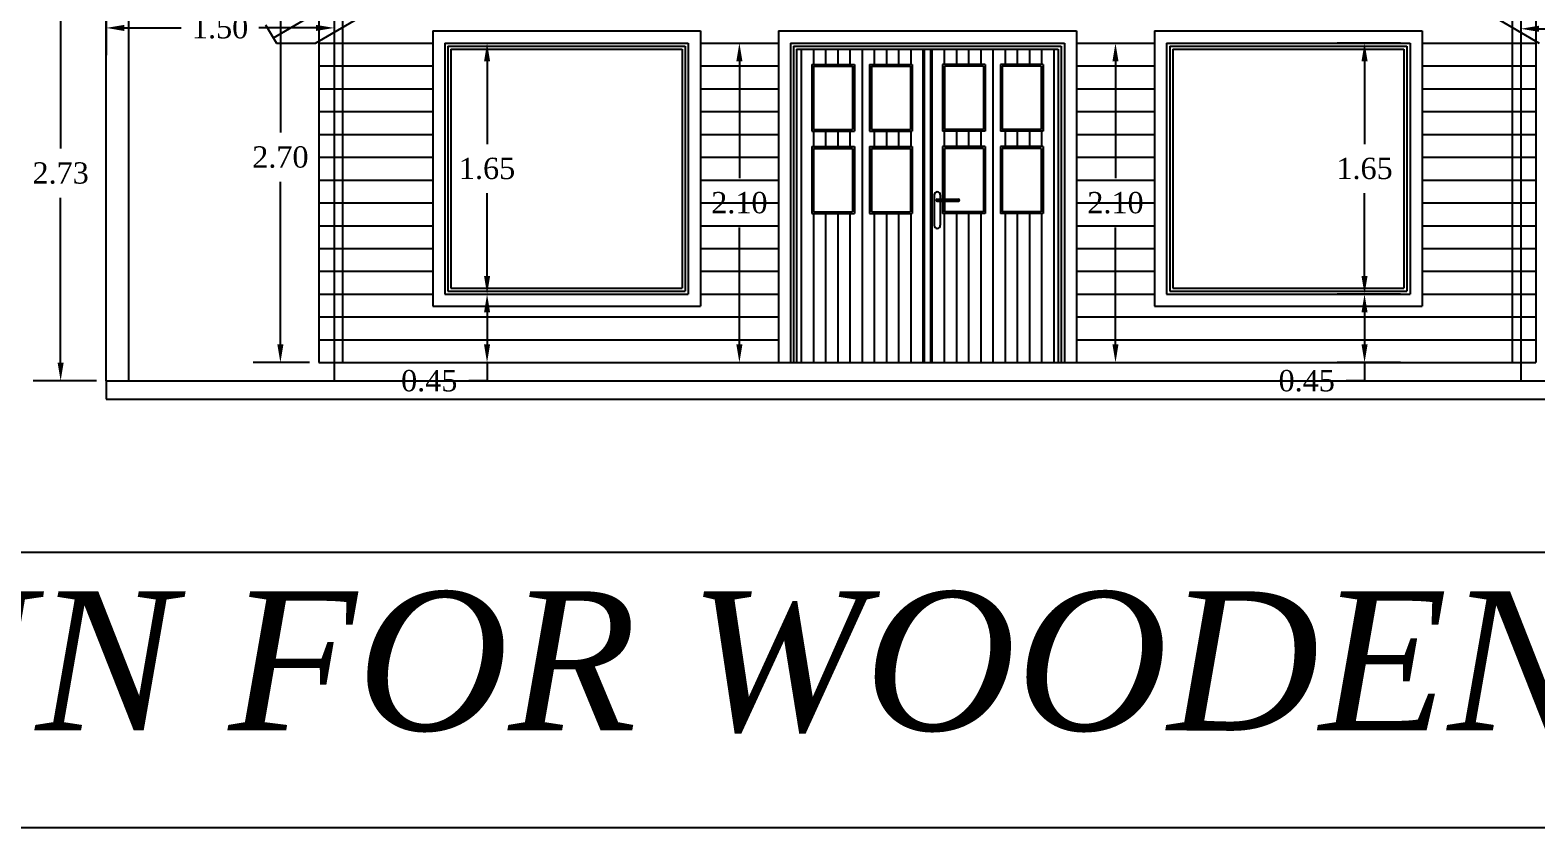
# Model space of a CAD drawing. Header units: inches. Extents: x 86794 to 87086, y 41803 to 41823.
# Drawn here: x 86949.76 to 86959.66, y 41805.02 to 41810.26 of the extents above; entities that cross this region are included whole.
import ezdxf

# ---------------------------------------------------------------- set-up
doc = ezdxf.new("R2010")
doc.units = ezdxf.units.IN
doc.header["$MEASUREMENT"] = 0
doc.styles.get("Standard").update_dxf_attribs({"font": 'times.ttf'})
doc.dimstyles.get("Standard").update_dxf_attribs({"dimtxt": 0.14, "dimasz": 0.12, "dimexe": 0.18, "dimexo": 0.0625, "dimgap": 0.09, "dimtad": 0, "dimtih": 1, "dimtoh": 1, "dimzin": 0, "dimdsep": 46, "dimtxsty": 'Standard', "dimcen": 0.09, "dimadec": 0, "dimazin": 0, "dimtfac": 1, "dimtofl": 0, "dimtmove": 0, "dimatfit": 3, "dimfxl": 1, "dimtolj": 1, "dimtzin": 0, "dimarcsym": 0})

# ---------------------------------------------------------------- blocks, each defined once
blk = doc.blocks.new('*D358')
at = {"color": 0, "lineweight": -2, "ltscale": 0.006, "transparency": 16777216}
for p, q in [((86951.6, 41810.7793), (86951.2288, 41810.7793)), ((86951.4088, 41810.6593), (86951.4088, 41809.5907)), ((86951.4088, 41808.1993), (86951.4088, 41809.2679)), ((86951.6, 41808.0793), (86951.2288, 41808.0793))]:
    blk.add_line(p, q, dxfattribs=at)
at = {"color": 0, "ltscale": 0.006, "transparency": 16777216}
for points in [[(86951.3888, 41810.6593), (86951.4288, 41810.6593), (86951.4088, 41810.7793)], [(86951.3888, 41808.1993), (86951.4288, 41808.1993), (86951.4088, 41808.0793)]]:
    blk.add_solid(points, dxfattribs=at)
at = {"layer": 'Defpoints', "color": 0, "ltscale": 0.006, "transparency": 16777216}
for p in [(86951.4088, 41810.7793), (86951.6625, 41810.7793), (86951.6625, 41808.0793)]:
    blk.add_point(p, dxfattribs=at)
at = {"color": 0, "ltscale": 0.006, "transparency": 16777216, "insert": (86951.4088, 41809.4293), "char_height": 0.14, "attachment_point": 5}
blk.add_mtext('\\A1;2.70', dxfattribs=at)
blk = doc.blocks.new('*D345')
at = {"color": 0, "lineweight": -2, "ltscale": 0.006, "transparency": 16777216}
for p, q in [((86950.2, 41810.6893), (86949.7843, 41810.6893)), ((86949.9643, 41810.5693), (86949.9643, 41809.4857)), ((86949.9643, 41808.0793), (86949.9643, 41809.1629)), ((86950.2, 41807.9593), (86949.7843, 41807.9593))]:
    blk.add_line(p, q, dxfattribs=at)
at = {"color": 0, "ltscale": 0.006, "transparency": 16777216}
for points in [[(86949.9443, 41810.5693), (86949.9843, 41810.5693), (86949.9643, 41810.6893)], [(86949.9443, 41808.0793), (86949.9843, 41808.0793), (86949.9643, 41807.9593)]]:
    blk.add_solid(points, dxfattribs=at)
at = {"layer": 'Defpoints', "color": 0, "ltscale": 0.006, "transparency": 16777216}
for p in [(86950.2625, 41810.6893), (86949.9643, 41807.9593), (86950.2625, 41807.9593)]:
    blk.add_point(p, dxfattribs=at)
at = {"color": 0, "ltscale": 0.006, "transparency": 16777216, "insert": (86949.9643, 41809.3243), "char_height": 0.14, "attachment_point": 5}
blk.add_mtext('\\A1;2.73', dxfattribs=at)
blk = doc.blocks.new('*D348')
at = {"color": 0, "lineweight": -2, "ltscale": 0.006, "transparency": 16777216}
for p, q in [((86950.2625, 41810.5668), (86950.2625, 41810.0988)), ((86951.7625, 41810.5668), (86951.7625, 41810.0988)), ((86950.3825, 41810.2788), (86950.7574, 41810.2788)), ((86951.6425, 41810.2788), (86951.2675, 41810.2788))]:
    blk.add_line(p, q, dxfattribs=at)
at = {"color": 0, "ltscale": 0.006, "transparency": 16777216}
for points in [[(86950.3825, 41810.2988), (86950.3825, 41810.2588), (86950.2625, 41810.2788)], [(86951.6425, 41810.2988), (86951.6425, 41810.2588), (86951.7625, 41810.2788)]]:
    blk.add_solid(points, dxfattribs=at)
at = {"layer": 'Defpoints', "color": 0, "ltscale": 0.006, "transparency": 16777216}
for p in [(86950.2625, 41810.6293), (86951.7625, 41810.6293), (86950.2625, 41810.2788)]:
    blk.add_point(p, dxfattribs=at)
at = {"color": 0, "ltscale": 0.006, "transparency": 16777216, "insert": (86951.0125, 41810.2788), "char_height": 0.14, "attachment_point": 5}
blk.add_mtext('\\A1;1.50', dxfattribs=at)
blk = doc.blocks.new('*D349')
at = {"color": 0, "lineweight": -2, "ltscale": 0.006, "transparency": 16777216}
for p, q in [((86952.5525, 41810.1793), (86952.9476, 41810.1793)), ((86952.7676, 41810.0593), (86952.7676, 41809.5157)), ((86952.7676, 41808.6493), (86952.7676, 41809.1929)), ((86952.5525, 41808.5293), (86952.9476, 41808.5293))]:
    blk.add_line(p, q, dxfattribs=at)
at = {"color": 0, "ltscale": 0.006, "transparency": 16777216}
for points in [[(86952.7476, 41810.0593), (86952.7876, 41810.0593), (86952.7676, 41810.1793)], [(86952.7476, 41808.6493), (86952.7876, 41808.6493), (86952.7676, 41808.5293)]]:
    blk.add_solid(points, dxfattribs=at)
at = {"layer": 'Defpoints', "color": 0, "ltscale": 0.006, "transparency": 16777216}
for p in [(86952.49, 41810.1793), (86952.49, 41808.5293), (86952.7676, 41808.5293)]:
    blk.add_point(p, dxfattribs=at)
at = {"color": 0, "ltscale": 0.006, "transparency": 16777216, "insert": (86952.7676, 41809.3543), "char_height": 0.14, "attachment_point": 5}
blk.add_mtext('\\A1;1.65', dxfattribs=at)
blk = doc.blocks.new('*D350')
at = {"color": 0, "lineweight": -2, "ltscale": 0.006, "transparency": 16777216}
for p, q in [((86952.5525, 41808.5293), (86952.9476, 41808.5293)), ((86952.7676, 41808.4093), (86952.7676, 41808.1993)), ((86952.5525, 41808.0793), (86952.9476, 41808.0793)), ((86952.7676, 41808.0793), (86952.7676, 41807.9593)), ((86952.7676, 41807.9593), (86952.6476, 41807.9593))]:
    blk.add_line(p, q, dxfattribs=at)
at = {"color": 0, "ltscale": 0.006, "transparency": 16777216}
for points in [[(86952.7476, 41808.4093), (86952.7876, 41808.4093), (86952.7676, 41808.5293)], [(86952.7476, 41808.1993), (86952.7876, 41808.1993), (86952.7676, 41808.0793)]]:
    blk.add_solid(points, dxfattribs=at)
at = {"layer": 'Defpoints', "color": 0, "ltscale": 0.006, "transparency": 16777216}
for p in [(86952.49, 41808.5293), (86952.49, 41808.0793), (86952.7676, 41808.0793)]:
    blk.add_point(p, dxfattribs=at)
at = {"color": 0, "ltscale": 0.006, "transparency": 16777216, "insert": (86952.3873, 41807.9593), "char_height": 0.14, "attachment_point": 5}
blk.add_mtext('\\A1;0.45', dxfattribs=at)
blk = doc.blocks.new('*D351')
at = {"color": 0, "lineweight": -2, "ltscale": 0.006, "transparency": 16777216}
for p, q in [((86954.4887, 41810.1793), (86954.6062, 41810.1793)), ((86954.4262, 41810.0593), (86954.4262, 41809.2907)), ((86954.4262, 41808.1993), (86954.4262, 41808.9679)), ((86954.4887, 41808.0793), (86954.6062, 41808.0793))]:
    blk.add_line(p, q, dxfattribs=at)
at = {"color": 0, "ltscale": 0.006, "transparency": 16777216}
for points in [[(86954.4062, 41810.0593), (86954.4462, 41810.0593), (86954.4262, 41810.1793)], [(86954.4062, 41808.1993), (86954.4462, 41808.1993), (86954.4262, 41808.0793)]]:
    blk.add_solid(points, dxfattribs=at)
at = {"layer": 'Defpoints', "color": 0, "ltscale": 0.006, "transparency": 16777216}
for p in [(86954.4262, 41810.1793), (86954.4262, 41808.0793), (86954.4262, 41808.0793)]:
    blk.add_point(p, dxfattribs=at)
at = {"color": 0, "ltscale": 0.006, "transparency": 16777216, "insert": (86954.4262, 41809.1293), "char_height": 0.14, "attachment_point": 5}
blk.add_mtext('\\A1;2.10', dxfattribs=at)
blk = doc.blocks.new('*D352')
at = {"color": 0, "lineweight": -2, "ltscale": 0.006, "transparency": 16777216}
for p, q in [((86956.9612, 41810.1793), (86957.0787, 41810.1793)), ((86956.8987, 41810.0593), (86956.8987, 41809.2907)), ((86956.8987, 41808.1993), (86956.8987, 41808.9679)), ((86956.9612, 41808.0793), (86957.0787, 41808.0793))]:
    blk.add_line(p, q, dxfattribs=at)
at = {"color": 0, "ltscale": 0.006, "transparency": 16777216}
for points in [[(86956.8787, 41810.0593), (86956.9187, 41810.0593), (86956.8987, 41810.1793)], [(86956.8787, 41808.1993), (86956.9187, 41808.1993), (86956.8987, 41808.0793)]]:
    blk.add_solid(points, dxfattribs=at)
at = {"layer": 'Defpoints', "color": 0, "ltscale": 0.006, "transparency": 16777216}
for p in [(86956.8987, 41810.1793), (86956.8987, 41808.0793), (86956.8987, 41808.0793)]:
    blk.add_point(p, dxfattribs=at)
at = {"color": 0, "ltscale": 0.006, "transparency": 16777216, "insert": (86956.8987, 41809.1293), "char_height": 0.14, "attachment_point": 5}
blk.add_mtext('\\A1;2.10', dxfattribs=at)
blk = doc.blocks.new('*D353')
at = {"color": 0, "lineweight": -2, "ltscale": 0.006, "transparency": 16777216}
for p, q in [((86958.7725, 41810.1793), (86958.3561, 41810.1793)), ((86958.5361, 41810.0593), (86958.5361, 41809.5157)), ((86958.5361, 41808.6493), (86958.5361, 41809.1929)), ((86958.7725, 41808.5293), (86958.3561, 41808.5293))]:
    blk.add_line(p, q, dxfattribs=at)
at = {"color": 0, "ltscale": 0.006, "transparency": 16777216}
for points in [[(86958.5161, 41810.0593), (86958.5561, 41810.0593), (86958.5361, 41810.1793)], [(86958.5161, 41808.6493), (86958.5561, 41808.6493), (86958.5361, 41808.5293)]]:
    blk.add_solid(points, dxfattribs=at)
at = {"layer": 'Defpoints', "color": 0, "ltscale": 0.006, "transparency": 16777216}
for p in [(86958.835, 41810.1793), (86958.5361, 41808.5293), (86958.835, 41808.5293)]:
    blk.add_point(p, dxfattribs=at)
at = {"color": 0, "ltscale": 0.006, "transparency": 16777216, "insert": (86958.5361, 41809.3543), "char_height": 0.14, "attachment_point": 5}
blk.add_mtext('\\A1;1.65', dxfattribs=at)
blk = doc.blocks.new('*D354')
at = {"color": 0, "lineweight": -2, "ltscale": 0.006, "transparency": 16777216}
for p, q in [((86958.7725, 41808.5293), (86958.3561, 41808.5293)), ((86958.5361, 41808.4093), (86958.5361, 41808.1993)), ((86958.7725, 41808.0793), (86958.3561, 41808.0793)), ((86958.5361, 41808.0793), (86958.5361, 41807.9593)), ((86958.5361, 41807.9593), (86958.4161, 41807.9593))]:
    blk.add_line(p, q, dxfattribs=at)
at = {"color": 0, "ltscale": 0.006, "transparency": 16777216}
for points in [[(86958.5161, 41808.4093), (86958.5561, 41808.4093), (86958.5361, 41808.5293)], [(86958.5161, 41808.1993), (86958.5561, 41808.1993), (86958.5361, 41808.0793)]]:
    blk.add_solid(points, dxfattribs=at)
at = {"layer": 'Defpoints', "color": 0, "ltscale": 0.006, "transparency": 16777216}
for p in [(86958.835, 41808.5293), (86958.5361, 41808.0793), (86958.835, 41808.0793)]:
    blk.add_point(p, dxfattribs=at)
at = {"color": 0, "ltscale": 0.006, "transparency": 16777216, "insert": (86958.1558, 41807.9593), "char_height": 0.14, "attachment_point": 5}
blk.add_mtext('\\A1;0.45', dxfattribs=at)
blk = doc.blocks.new('*D363')
at = {"color": 0, "lineweight": -2, "ltscale": 0.006, "transparency": 16777216}
for p, q in [((86959.5625, 41810.5668), (86959.5625, 41810.0932)), ((86961.0625, 41810.5668), (86961.0625, 41810.0932)), ((86959.6825, 41810.2732), (86960.0574, 41810.2732)), ((86960.9425, 41810.2732), (86960.5675, 41810.2732))]:
    blk.add_line(p, q, dxfattribs=at)
at = {"color": 0, "ltscale": 0.006, "transparency": 16777216}
for points in [[(86959.6825, 41810.2932), (86959.6825, 41810.2532), (86959.5625, 41810.2732)], [(86960.9425, 41810.2932), (86960.9425, 41810.2532), (86961.0625, 41810.2732)]]:
    blk.add_solid(points, dxfattribs=at)
at = {"layer": 'Defpoints', "color": 0, "ltscale": 0.006, "transparency": 16777216}
for p in [(86959.5625, 41810.6293), (86961.0625, 41810.6293), (86961.0625, 41810.2732)]:
    blk.add_point(p, dxfattribs=at)
at = {"color": 0, "ltscale": 0.006, "transparency": 16777216, "insert": (86960.3125, 41810.2732), "char_height": 0.14, "attachment_point": 5}
blk.add_mtext('\\A1;1.50', dxfattribs=at)

msp = doc.modelspace()

# ---------------------------------------------------------------- linework, layer by layer
at = {"ltscale": 0.006}
for p, q in [((86951.6625, 41813.0293), (86951.6625, 41808.0793)), ((86951.7625, 41813.0293), (86951.7625, 41808.0793)), ((86951.8175, 41813.0293), (86951.8175, 41808.0793)), ((86959.5075, 41813.0293), (86959.5075, 41808.0793)), ((86959.5625, 41813.0293), (86959.5625, 41808.0793)), ((86959.6625, 41813.0293), (86959.6625, 41808.0793)), ((86951.3625, 41810.213), (86955.6625, 41812.7293)), ((86951.6401, 41810.1785), (86955.6625, 41812.5323)), ((86955.6625, 41812.5323), (86959.6849, 41810.1785)), ((86950.2625, 41807.9593), (86950.2625, 41810.6893)), ((86950.4125, 41807.9593), (86950.4125, 41810.6893)), ((86951.3119, 41810.2993), (86951.3827, 41810.1785)), ((86951.3827, 41810.1785), (86951.6401, 41810.1785)), ((86951.6625, 41810.1793), (86952.41, 41810.1793)), ((86952.41, 41810.2593), (86952.41, 41808.4493)), ((86952.41, 41810.2593), (86954.17, 41810.2593)), ((86952.49, 41810.1793), (86952.49, 41808.5293)), ((86952.49, 41810.1793), (86954.09, 41810.1793)), ((86954.09, 41810.1793), (86954.09, 41808.5293)), ((86954.17, 41810.2593), (86954.17, 41808.4493)), ((86954.17, 41810.1793), (86954.6825, 41810.1793)), ((86954.6825, 41810.2593), (86954.6825, 41808.0793)), ((86954.6825, 41810.2593), (86956.6425, 41810.2593)), ((86954.7625, 41810.1793), (86954.7625, 41808.0793)), ((86954.7625, 41810.1793), (86956.5625, 41810.1793)), ((86956.5625, 41810.1793), (86956.5625, 41808.0793)), ((86956.6425, 41810.2593), (86956.6425, 41808.0793)), ((86956.6425, 41810.1793), (86957.155, 41810.1793)), ((86957.155, 41810.2593), (86957.155, 41808.4493)), ((86957.155, 41810.2593), (86958.915, 41810.2593)), ((86957.235, 41810.1793), (86957.235, 41808.5293)), ((86957.235, 41810.1793), (86958.835, 41810.1793)), ((86958.835, 41810.1793), (86958.835, 41808.5293)), ((86958.915, 41810.2593), (86958.915, 41808.4493)), ((86958.915, 41810.1793), (86959.6625, 41810.1793)), ((86952.51, 41810.1593), (86952.51, 41808.5493)), ((86952.51, 41810.1593), (86954.07, 41810.1593)), ((86952.53, 41810.1393), (86952.53, 41808.5693)), ((86952.53, 41810.1393), (86954.05, 41810.1393)), ((86954.05, 41810.1393), (86954.05, 41808.5693)), ((86954.07, 41810.1593), (86954.07, 41808.5493)), ((86954.7825, 41810.1593), (86954.7825, 41808.0793)), ((86954.7825, 41810.1593), (86956.5425, 41810.1593)), ((86954.8025, 41810.1393), (86954.8025, 41808.0793)), ((86954.8025, 41810.1393), (86956.5225, 41810.1393)), ((86955.6375, 41810.1393), (86955.6375, 41808.0793)), ((86955.6385, 41810.1393), (86955.6385, 41808.0793)), ((86955.6395, 41810.1393), (86955.6395, 41808.0793)), ((86955.6405, 41810.1393), (86955.6405, 41808.0793)), ((86955.6415, 41810.1393), (86955.6415, 41808.0793)), ((86955.6835, 41810.1393), (86955.6835, 41808.0793)), ((86955.6845, 41810.1393), (86955.6845, 41808.0793)), ((86955.6855, 41810.1393), (86955.6855, 41808.0793)), ((86955.6865, 41810.1393), (86955.6865, 41808.0793)), ((86955.6875, 41810.1393), (86955.6875, 41808.0793)), ((86956.5225, 41810.1393), (86956.5225, 41808.0793)), ((86956.5425, 41810.1593), (86956.5425, 41808.0793)), ((86957.255, 41810.1593), (86957.255, 41808.5493)), ((86957.255, 41810.1593), (86958.815, 41810.1593)), ((86957.275, 41810.1393), (86957.275, 41808.5693)), ((86957.275, 41810.1393), (86958.795, 41810.1393)), ((86958.795, 41810.1393), (86958.795, 41808.5693)), ((86958.815, 41810.1593), (86958.815, 41808.5493)), ((86951.6625, 41810.0293), (86952.41, 41810.0293)), ((86954.17, 41810.0293), (86954.6825, 41810.0293)), ((86954.9025, 41810.0393), (86954.9025, 41809.5993)), ((86954.9025, 41810.0393), (86955.1825, 41810.0393)), ((86954.9145, 41810.0273), (86954.9145, 41809.6113)), ((86954.9145, 41810.0273), (86955.1705, 41810.0273)), ((86955.1705, 41810.0273), (86955.1705, 41809.6113)), ((86955.1825, 41810.0393), (86955.1825, 41809.5993)), ((86955.2825, 41810.0393), (86955.5625, 41810.0393)), ((86955.2825, 41810.0393), (86955.2825, 41809.5993)), ((86955.2945, 41810.0273), (86955.2945, 41809.6113)), ((86955.2945, 41810.0273), (86955.5505, 41810.0273)), ((86955.5505, 41810.0273), (86955.5505, 41809.6113)), ((86955.5625, 41810.0393), (86955.5625, 41809.5993)), ((86955.7625, 41810.0393), (86955.7625, 41809.5993)), ((86956.0425, 41810.0393), (86955.7625, 41810.0393)), ((86956.0305, 41810.0273), (86955.7745, 41810.0273)), ((86955.7745, 41810.0273), (86955.7745, 41809.6113)), ((86956.0305, 41810.0273), (86956.0305, 41809.6113)), ((86956.0425, 41810.0393), (86956.0425, 41809.5993)), ((86956.4225, 41810.0393), (86956.1425, 41810.0393)), ((86956.1425, 41810.0393), (86956.1425, 41809.5993)), ((86956.4105, 41810.0273), (86956.1545, 41810.0273)), ((86956.1545, 41810.0273), (86956.1545, 41809.6113)), ((86956.4105, 41810.0273), (86956.4105, 41809.6113)), ((86956.4225, 41810.0393), (86956.4225, 41809.5993)), ((86956.6425, 41810.0293), (86957.155, 41810.0293)), ((86958.915, 41810.0293), (86959.6625, 41810.0293)), ((86951.6625, 41809.8793), (86952.41, 41809.8793)), ((86954.17, 41809.8793), (86954.6825, 41809.8793)), ((86956.6425, 41809.8793), (86957.155, 41809.8793)), ((86958.915, 41809.8793), (86959.6625, 41809.8793)), ((86951.6625, 41809.7293), (86952.41, 41809.7293)), ((86954.17, 41809.7293), (86954.6825, 41809.7293)), ((86956.6425, 41809.7293), (86957.155, 41809.7293)), ((86958.915, 41809.7293), (86959.6625, 41809.7293)), ((86951.6625, 41809.5793), (86952.41, 41809.5793)), ((86954.17, 41809.5793), (86954.6825, 41809.5793)), ((86954.9025, 41809.5993), (86955.1825, 41809.5993)), ((86954.9145, 41809.6113), (86955.1705, 41809.6113)), ((86955.2825, 41809.5993), (86955.5625, 41809.5993)), ((86955.2945, 41809.6113), (86955.5505, 41809.6113)), ((86956.0425, 41809.5993), (86955.7625, 41809.5993)), ((86956.0305, 41809.6113), (86955.7745, 41809.6113)), ((86956.4225, 41809.5993), (86956.1425, 41809.5993)), ((86956.4105, 41809.6113), (86956.1545, 41809.6113)), ((86956.6425, 41809.5793), (86957.155, 41809.5793)), ((86958.915, 41809.5793), (86959.6625, 41809.5793)), ((86954.9025, 41809.4993), (86954.9025, 41809.0593)), ((86954.9025, 41809.4993), (86955.1825, 41809.4993)), ((86954.9145, 41809.4873), (86954.9145, 41809.0713)), ((86954.9145, 41809.4873), (86955.1705, 41809.4873)), ((86955.1705, 41809.4873), (86955.1705, 41809.0713)), ((86955.1825, 41809.4993), (86955.1825, 41809.0593)), ((86955.2825, 41809.4993), (86955.5625, 41809.4993)), ((86955.2825, 41809.4993), (86955.2825, 41809.0593)), ((86955.2945, 41809.4873), (86955.2945, 41809.0713)), ((86955.2945, 41809.4873), (86955.5505, 41809.4873)), ((86955.5505, 41809.4873), (86955.5505, 41809.0713)), ((86955.5625, 41809.4993), (86955.5625, 41809.0593)), ((86955.7625, 41809.4993), (86955.7625, 41809.1528)), ((86956.0425, 41809.4993), (86955.7625, 41809.4993)), ((86956.0305, 41809.4873), (86955.7745, 41809.4873)), ((86955.7745, 41809.4873), (86955.7745, 41809.1528)), ((86956.0305, 41809.4873), (86956.0305, 41809.0713)), ((86956.0425, 41809.4993), (86956.0425, 41809.0593)), ((86956.4225, 41809.4993), (86956.1425, 41809.4993)), ((86956.1425, 41809.4993), (86956.1425, 41809.0593)), ((86956.4105, 41809.4873), (86956.1545, 41809.4873)), ((86956.1545, 41809.4873), (86956.1545, 41809.0713)), ((86956.4105, 41809.4873), (86956.4105, 41809.0713)), ((86956.4225, 41809.4993), (86956.4225, 41809.0593)), ((86951.6625, 41809.4293), (86952.41, 41809.4293)), ((86954.17, 41809.4293), (86954.6825, 41809.4293)), ((86956.6425, 41809.4293), (86957.155, 41809.4293)), ((86958.915, 41809.4293), (86959.6625, 41809.4293)), ((86951.6625, 41809.2793), (86952.41, 41809.2793)), ((86954.17, 41809.2793), (86954.6825, 41809.2793)), ((86956.6425, 41809.2793), (86957.155, 41809.2793)), ((86958.915, 41809.2793), (86959.6625, 41809.2793)), ((86955.7069, 41809.1818), (86955.7069, 41808.9818)), ((86955.7469, 41809.1818), (86955.7469, 41809.1528)), ((86951.6625, 41809.1293), (86952.41, 41809.1293)), ((86954.17, 41809.1293), (86954.6825, 41809.1293)), ((86955.727, 41809.1528), (86955.867, 41809.1528)), ((86955.727, 41809.1408), (86955.867, 41809.1408)), ((86955.7469, 41809.1408), (86955.7469, 41808.9818)), ((86955.7625, 41809.1408), (86955.7625, 41809.0593)), ((86955.7745, 41809.1408), (86955.7745, 41809.0713)), ((86956.6425, 41809.1293), (86957.155, 41809.1293)), ((86958.915, 41809.1293), (86959.6625, 41809.1293)), ((86954.9025, 41809.0593), (86955.1825, 41809.0593)), ((86954.9145, 41809.0713), (86955.1705, 41809.0713)), ((86955.2825, 41809.0593), (86955.5625, 41809.0593)), ((86955.2945, 41809.0713), (86955.5505, 41809.0713)), ((86956.0425, 41809.0593), (86955.7625, 41809.0593)), ((86956.0305, 41809.0713), (86955.7745, 41809.0713)), ((86956.4225, 41809.0593), (86956.1425, 41809.0593)), ((86956.4105, 41809.0713), (86956.1545, 41809.0713)), ((86951.6625, 41808.9793), (86952.41, 41808.9793)), ((86954.17, 41808.9793), (86954.6825, 41808.9793)), ((86956.6425, 41808.9793), (86957.155, 41808.9793)), ((86958.915, 41808.9793), (86959.6625, 41808.9793)), ((86951.6625, 41808.8293), (86952.41, 41808.8293)), ((86954.17, 41808.8293), (86954.6825, 41808.8293)), ((86956.6425, 41808.8293), (86957.155, 41808.8293)), ((86958.915, 41808.8293), (86959.6625, 41808.8293)), ((86951.6625, 41808.6793), (86952.41, 41808.6793)), ((86954.17, 41808.6793), (86954.6825, 41808.6793)), ((86956.6425, 41808.6793), (86957.155, 41808.6793)), ((86958.915, 41808.6793), (86959.6625, 41808.6793)), ((86951.6625, 41808.5293), (86952.41, 41808.5293)), ((86952.49, 41808.5293), (86954.09, 41808.5293)), ((86952.51, 41808.5493), (86954.07, 41808.5493)), ((86952.53, 41808.5693), (86954.05, 41808.5693)), ((86954.17, 41808.5293), (86954.6825, 41808.5293)), ((86956.6425, 41808.5293), (86957.155, 41808.5293)), ((86957.235, 41808.5293), (86958.835, 41808.5293)), ((86957.255, 41808.5493), (86958.815, 41808.5493)), ((86957.275, 41808.5693), (86958.795, 41808.5693)), ((86958.915, 41808.5293), (86959.6625, 41808.5293)), ((86952.41, 41808.4493), (86954.17, 41808.4493)), ((86957.155, 41808.4493), (86958.915, 41808.4493)), ((86951.6625, 41808.3793), (86954.6825, 41808.3793)), ((86956.6425, 41808.3793), (86959.6625, 41808.3793)), ((86951.6625, 41808.2293), (86954.6825, 41808.2293)), ((86956.6425, 41808.2293), (86959.6625, 41808.2293)), ((86951.6625, 41808.0793), (86959.6625, 41808.0793)), ((86951.7625, 41808.0793), (86951.7625, 41807.9593)), ((86959.5625, 41808.0793), (86959.5625, 41807.9593)), ((86950.2625, 41807.9593), (86961.0625, 41807.9593)), ((86950.2625, 41807.9593), (86950.2625, 41807.8393)), ((86950.2625, 41807.8393), (86961.0625, 41807.8393))]:
    msp.add_line(p, q, dxfattribs=at)
at = {"color": 252, "true_color": 0x939598}
for p, q in [((86954.8325, 41810.1393), (86954.8325, 41808.0793)), ((86954.9125, 41810.1393), (86954.9125, 41810.0393)), ((86954.9925, 41810.1393), (86954.9925, 41810.0393)), ((86955.0725, 41810.1393), (86955.0725, 41810.0393)), ((86955.1525, 41810.1393), (86955.1525, 41810.0393)), ((86955.2325, 41810.1393), (86955.2325, 41808.0793)), ((86955.3125, 41810.1393), (86955.3125, 41810.0393)), ((86955.3925, 41810.1393), (86955.3925, 41810.0393)), ((86955.4725, 41810.1393), (86955.4725, 41810.0393)), ((86955.5525, 41810.1393), (86955.5525, 41810.0393)), ((86955.6325, 41810.1393), (86955.6325, 41808.0793)), ((86955.6925, 41810.1393), (86955.6925, 41808.0793)), ((86955.7725, 41810.1393), (86955.7725, 41810.0393)), ((86955.8525, 41810.1393), (86955.8525, 41810.0393)), ((86955.9325, 41810.1393), (86955.9325, 41810.0393)), ((86956.0125, 41810.1393), (86956.0125, 41810.0393)), ((86956.0925, 41810.1393), (86956.0925, 41808.0793)), ((86956.1725, 41810.1393), (86956.1725, 41810.0393)), ((86956.2525, 41810.1393), (86956.2525, 41810.0393)), ((86956.3325, 41810.1393), (86956.3325, 41810.0393)), ((86956.4125, 41810.1393), (86956.4125, 41810.0393)), ((86956.4925, 41810.1393), (86956.4925, 41808.0793)), ((86954.9125, 41809.5993), (86954.9125, 41809.4993)), ((86954.9925, 41809.5993), (86954.9925, 41809.4993)), ((86955.0725, 41809.5993), (86955.0725, 41809.4993)), ((86955.1525, 41809.5993), (86955.1525, 41809.4993)), ((86955.3125, 41809.5993), (86955.3125, 41809.4993)), ((86955.3925, 41809.5993), (86955.3925, 41809.4993)), ((86955.4725, 41809.5993), (86955.4725, 41809.4993)), ((86955.5525, 41809.5993), (86955.5525, 41809.4993)), ((86955.7725, 41809.5993), (86955.7725, 41809.4993)), ((86955.8525, 41809.5993), (86955.8525, 41809.4993)), ((86955.9325, 41809.5993), (86955.9325, 41809.4993)), ((86956.0125, 41809.5993), (86956.0125, 41809.4993)), ((86956.1725, 41809.5993), (86956.1725, 41809.4993)), ((86956.2525, 41809.5993), (86956.2525, 41809.4993)), ((86956.3325, 41809.5993), (86956.3325, 41809.4993)), ((86956.4125, 41809.5993), (86956.4125, 41809.4993)), ((86954.9125, 41809.0593), (86954.9125, 41808.0793)), ((86954.9925, 41809.0593), (86954.9925, 41808.0793)), ((86955.0725, 41809.0593), (86955.0725, 41808.0793)), ((86955.1525, 41809.0593), (86955.1525, 41808.0793)), ((86955.3125, 41809.0593), (86955.3125, 41808.0793)), ((86955.3925, 41809.0593), (86955.3925, 41808.0793)), ((86955.4725, 41809.0593), (86955.4725, 41808.0793)), ((86955.5525, 41809.0593), (86955.5525, 41808.0793)), ((86955.7725, 41809.0593), (86955.7725, 41808.0793)), ((86955.8525, 41809.0593), (86955.8525, 41808.0793)), ((86955.9325, 41809.0593), (86955.9325, 41808.0793)), ((86956.0125, 41809.0593), (86956.0125, 41808.0793)), ((86956.1725, 41809.0593), (86956.1725, 41808.0793)), ((86956.2525, 41809.0593), (86956.2525, 41808.0793)), ((86956.3325, 41809.0593), (86956.3325, 41808.0793)), ((86956.4125, 41809.0593), (86956.4125, 41808.0793))]:
    msp.add_line(p, q, dxfattribs=at)
for p, q in [((86965.035, 41806.8314), (86939.9839, 41806.8314)), ((86965.035, 41805.0222), (86939.9839, 41805.0222))]:
    msp.add_line(p, q)
at = {"ltscale": 0.006}
for centre, radius, start, end in [((86955.7269, 41809.1818), 0.02, 0, 180), ((86955.727, 41809.1468), 0.006, 90, 270), ((86955.867, 41809.1468), 0.006, 270, 90), ((86955.7269, 41808.9818), 0.02, 180, 0)]:
    msp.add_arc(centre, radius, start, end, dxfattribs=at)

# ---------------------------------------------------------------- texts
at = {"insert": (86943.1654, 41806.5765), "char_height": 0.914246, "width": 28.414616, "attachment_point": 1}
msp.add_mtext('{\\fTimes New Roman|b0|i1|c0|p18;AL HUSSAIN FOR WOODEN HOUSE}', dxfattribs=at)

# ---------------------------------------------------------------- dimensions: what is measured, and where the dimension line sits
at = {"ltscale": 0.006}
for base, p1, p2, picture, middle in [((86951.4088, 41810.7793), (86951.6625, 41808.0793), (86951.6625, 41810.7793), '*D358', (86951.4088, 41809.4293)), ((86949.9643, 41807.9593), (86950.2625, 41810.6893), (86950.2625, 41807.9593), '*D345', (86949.9643, 41809.3243)), ((86952.7676, 41808.5293), (86952.49, 41810.1793), (86952.49, 41808.5293), '*D349', (86952.7676, 41809.3543)), ((86954.4262, 41808.0793), (86954.4262, 41810.1793), (86954.4262, 41808.0793), '*D351', (86954.4262, 41809.1293)), ((86956.8987, 41808.0793), (86956.8987, 41810.1793), (86956.8987, 41808.0793), '*D352', (86956.8987, 41809.1293)), ((86958.5361, 41808.5293), (86958.835, 41810.1793), (86958.835, 41808.5293), '*D353', (86958.5361, 41809.3543)), ((86952.7676, 41808.0793), (86952.49, 41808.5293), (86952.49, 41808.0793), '*D350', (86952.3873, 41807.9593)), ((86958.5361, 41808.0793), (86958.835, 41808.5293), (86958.835, 41808.0793), '*D354', (86958.1558, 41807.9593))]:
    dim = msp.add_linear_dim(base=base, p1=p1, p2=p2, angle=90, dimstyle='Standard', dxfattribs=at)
    dim.commit()
    dim.dimension.update_dxf_attribs({"geometry": picture, "text_midpoint": middle})
for base, p1, p2, picture, middle in [((86950.2625, 41810.2788), (86951.7625, 41810.6293), (86950.2625, 41810.6293), '*D348', (86951.0125, 41810.2788)), ((86961.0625, 41810.2732), (86959.5625, 41810.6293), (86961.0625, 41810.6293), '*D363', (86960.3125, 41810.2732))]:
    dim = msp.add_linear_dim(base=base, p1=p1, p2=p2, dimstyle='Standard', dxfattribs=at)
    dim.commit()
    dim.dimension.update_dxf_attribs({"geometry": picture, "text_midpoint": middle})

doc.saveas('drawing.dxf')
